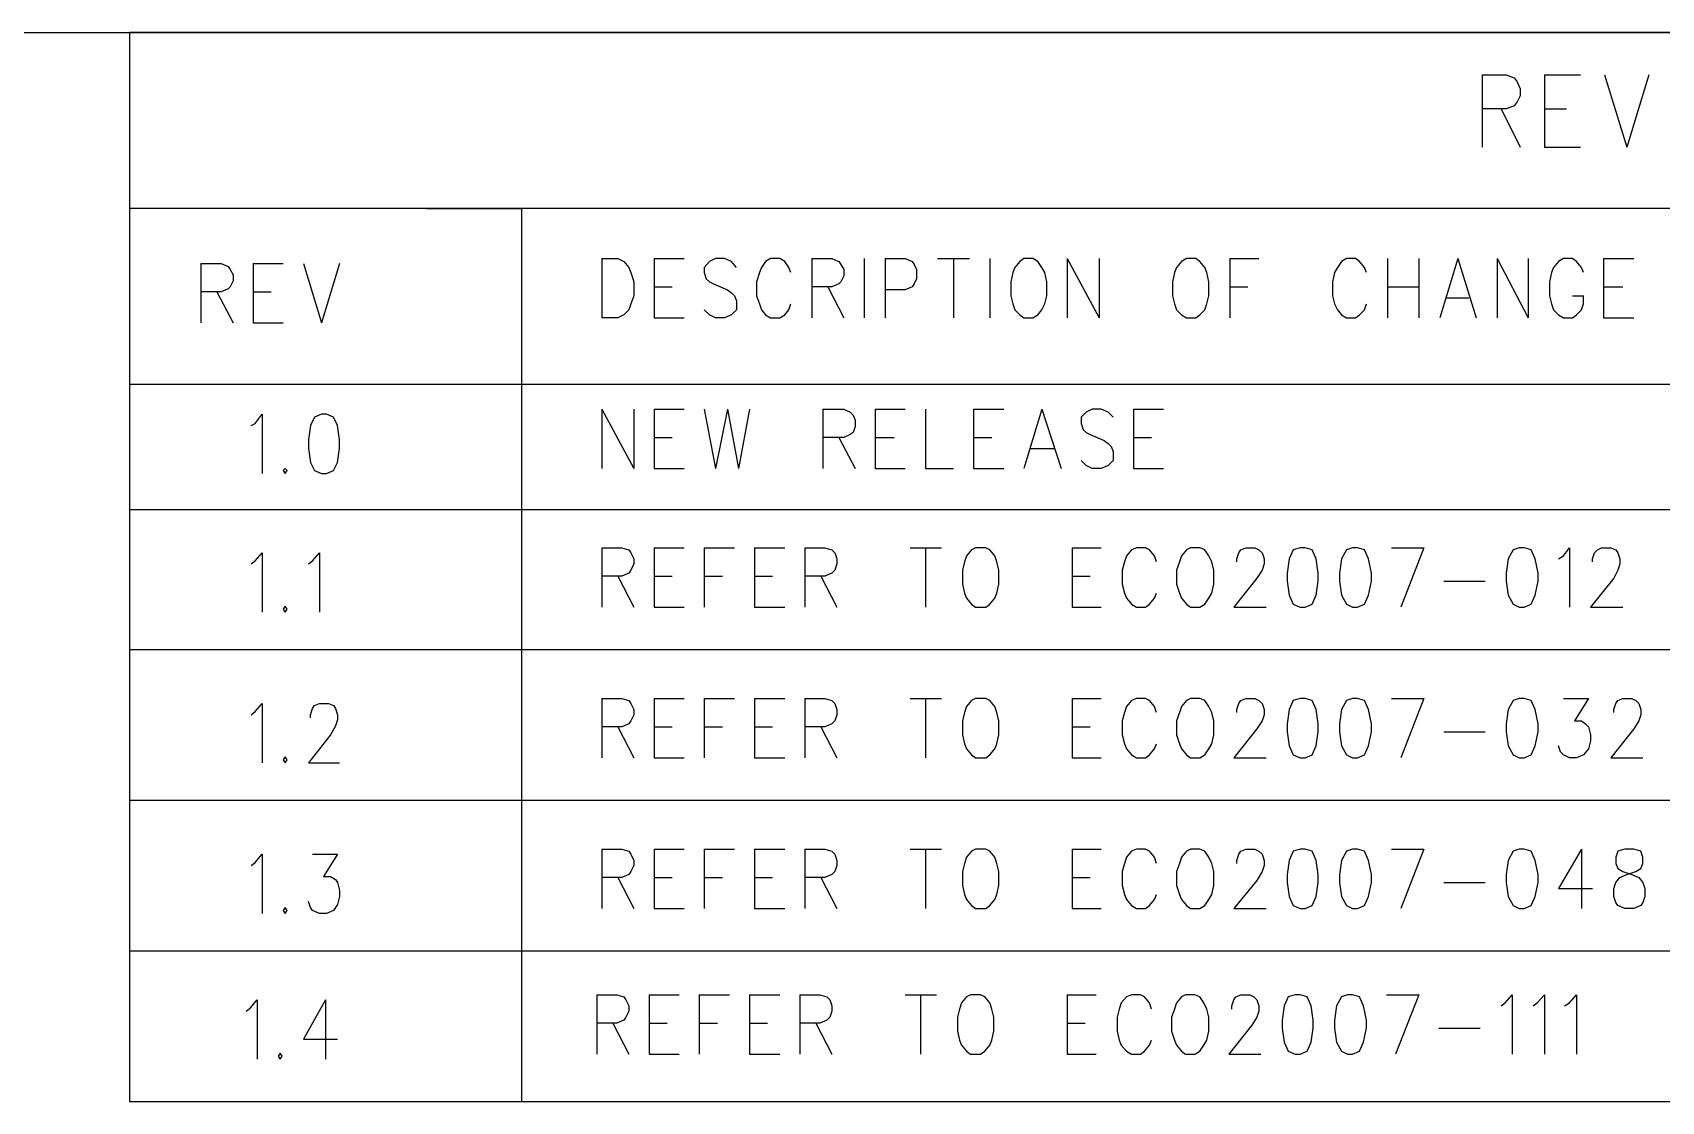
# Model space of a CAD drawing. Extents: x 11.9 to 28.1, y 10.8 to 21.2.
# Drawn here: x 24.995 to 26.617, y 20.135 to 21.199 of the extents above; entities that cross this region are included whole.
import ezdxf

# ---------------------------------------------------------------- set-up
doc = ezdxf.new("R2010")
doc.units = 0
doc.header["$MEASUREMENT"] = 0
doc.layers.add('LAYNR1', color=2, linetype='Continuous')

msp = doc.modelspace()

# ---------------------------------------------------------------- linework, layer by layer
at = {"layer": 'LAYNR1', "color": 7}
for points in [[(11.892, 21.199), (28.092, 21.199)], [(28.092, 21.199), (25.092, 21.199)], [(25.092, 21.199), (25.092, 20.585)], [(26.438, 21.157), (26.438, 21.085)], [(26.438, 21.157), (26.462, 21.157), (26.47, 21.154)], [(26.5, 21.157), (26.5, 21.085)], [(26.5, 21.157), (26.536, 21.157)], [(26.56, 21.157), (26.582, 21.085)], [(26.604, 21.157), (26.582, 21.085)], [(26.47, 21.154), (26.473, 21.15), (26.476, 21.143), (26.476, 21.136), (26.473, 21.13), (26.47, 21.126)], [(26.47, 21.126), (26.462, 21.123), (26.438, 21.123)], [(26.457, 21.123), (26.476, 21.085)], [(26.5, 21.123), (26.522, 21.123)], [(26.5, 21.085), (26.536, 21.085)], [(28.092, 21.024), (25.092, 21.024)], [(25.092, 21.024), (25.092, 20.849)], [(25.388, 21.024), (25.482, 21.024)], [(25.482, 21.024), (25.482, 20.135)], [(25.482, 21.024), (25.482, 20.585)], [(25.163, 20.969), (25.163, 20.91)], [(25.163, 20.969), (25.183, 20.969), (25.19, 20.966)], [(25.19, 20.966), (25.192, 20.963), (25.195, 20.958), (25.195, 20.952), (25.192, 20.946), (25.19, 20.944)], [(25.215, 20.969), (25.215, 20.91)], [(25.215, 20.969), (25.245, 20.969)], [(25.265, 20.969), (25.283, 20.91)], [(25.301, 20.969), (25.283, 20.91)], [(25.562, 20.974), (25.562, 20.915)], [(25.562, 20.974), (25.578, 20.974), (25.584, 20.971)], [(25.584, 20.971), (25.589, 20.965), (25.591, 20.96)], [(25.591, 20.96), (25.594, 20.951), (25.594, 20.937)], [(25.614, 20.974), (25.614, 20.915)], [(25.614, 20.974), (25.644, 20.974)], [(25.669, 20.971), (25.664, 20.965), (25.664, 20.96)], [(25.664, 20.96), (25.666, 20.954), (25.669, 20.951), (25.673, 20.949)], [(25.691, 20.971), (25.684, 20.974), (25.675, 20.974), (25.669, 20.971)], [(25.696, 20.965), (25.691, 20.971)], [(25.719, 20.96), (25.716, 20.951), (25.716, 20.937)], [(25.725, 20.971), (25.721, 20.965), (25.719, 20.96)], [(25.744, 20.971), (25.739, 20.974), (25.73, 20.974), (25.725, 20.971)], [(25.75, 20.96), (25.748, 20.965), (25.744, 20.971)], [(25.771, 20.974), (25.771, 20.915)], [(25.771, 20.974), (25.791, 20.974), (25.798, 20.971)], [(25.798, 20.971), (25.8, 20.968), (25.803, 20.963), (25.803, 20.957), (25.8, 20.951), (25.798, 20.949)], [(25.823, 20.974), (25.823, 20.915)], [(25.844, 20.974), (25.844, 20.915)], [(25.844, 20.974), (25.864, 20.974), (25.871, 20.971)], [(25.871, 20.971), (25.873, 20.968), (25.875, 20.963), (25.875, 20.954), (25.873, 20.949)], [(25.896, 20.974), (25.928, 20.974)], [(25.912, 20.974), (25.912, 20.915)], [(25.948, 20.974), (25.948, 20.915)], [(25.971, 20.96), (25.969, 20.951), (25.969, 20.937)], [(25.978, 20.971), (25.973, 20.965), (25.971, 20.96)], [(25.982, 20.974), (25.978, 20.971)], [(25.996, 20.971), (25.991, 20.974), (25.982, 20.974)], [(26.003, 20.96), (26, 20.965), (25.996, 20.971)], [(26.005, 20.937), (26.005, 20.951), (26.003, 20.96)], [(26.025, 20.974), (26.025, 20.915)], [(26.025, 20.974), (26.057, 20.915)], [(26.057, 20.974), (26.057, 20.915)], [(26.132, 20.96), (26.13, 20.951), (26.13, 20.937)], [(26.139, 20.971), (26.134, 20.965), (26.132, 20.96)], [(26.144, 20.974), (26.139, 20.971)], [(26.157, 20.971), (26.153, 20.974), (26.144, 20.974)], [(26.164, 20.96), (26.162, 20.965), (26.157, 20.971)], [(26.166, 20.937), (26.166, 20.951), (26.164, 20.96)], [(26.187, 20.974), (26.187, 20.915)], [(26.187, 20.974), (26.216, 20.974)], [(26.291, 20.96), (26.289, 20.951), (26.289, 20.937)], [(26.298, 20.971), (26.294, 20.965), (26.291, 20.96)], [(26.316, 20.971), (26.312, 20.974), (26.303, 20.974), (26.298, 20.971)], [(26.323, 20.96), (26.321, 20.965), (26.316, 20.971)], [(26.344, 20.974), (26.344, 20.915)], [(26.375, 20.974), (26.375, 20.915)], [(26.414, 20.974), (26.396, 20.915)], [(26.414, 20.974), (26.432, 20.915)], [(26.453, 20.974), (26.453, 20.915)], [(26.453, 20.974), (26.484, 20.915)], [(26.484, 20.974), (26.484, 20.915)], [(26.507, 20.96), (26.505, 20.951), (26.505, 20.937)], [(26.514, 20.971), (26.509, 20.965), (26.507, 20.96)], [(26.532, 20.971), (26.528, 20.974), (26.519, 20.974), (26.514, 20.971)], [(26.539, 20.96), (26.537, 20.965), (26.532, 20.971)], [(26.559, 20.974), (26.559, 20.915)], [(26.559, 20.974), (26.589, 20.974)], [(25.19, 20.944), (25.183, 20.941), (25.163, 20.941)], [(25.614, 20.946), (25.632, 20.946)], [(25.673, 20.949), (25.687, 20.943), (25.691, 20.94), (25.694, 20.937)], [(25.798, 20.949), (25.791, 20.946), (25.771, 20.946)], [(25.787, 20.946), (25.803, 20.915)], [(25.873, 20.949), (25.871, 20.946), (25.864, 20.943), (25.844, 20.943)], [(26.187, 20.946), (26.205, 20.946)], [(26.344, 20.946), (26.375, 20.946)], [(26.559, 20.946), (26.578, 20.946)], [(25.179, 20.941), (25.195, 20.91)], [(25.215, 20.941), (25.233, 20.941)], [(25.594, 20.937), (25.591, 20.929), (25.589, 20.923), (25.584, 20.918), (25.578, 20.915)], [(25.694, 20.937), (25.696, 20.932), (25.696, 20.923), (25.691, 20.918), (25.684, 20.915)], [(25.716, 20.937), (25.719, 20.929), (25.721, 20.923), (25.725, 20.918), (25.73, 20.915)], [(25.739, 20.915), (25.744, 20.918), (25.748, 20.923), (25.75, 20.929)], [(25.969, 20.937), (25.971, 20.929), (25.973, 20.923), (25.978, 20.918), (25.982, 20.915)], [(25.991, 20.915), (25.996, 20.918), (26, 20.923), (26.003, 20.929), (26.005, 20.937)], [(26.13, 20.937), (26.132, 20.929), (26.134, 20.923), (26.139, 20.918), (26.144, 20.915)], [(26.153, 20.915), (26.157, 20.918), (26.162, 20.923), (26.164, 20.929), (26.166, 20.937)], [(26.289, 20.937), (26.291, 20.929), (26.294, 20.923), (26.298, 20.918), (26.303, 20.915)], [(26.312, 20.915), (26.316, 20.918), (26.321, 20.923), (26.323, 20.929)], [(26.403, 20.935), (26.425, 20.935)], [(26.505, 20.937), (26.507, 20.929), (26.509, 20.923), (26.514, 20.918), (26.519, 20.915)], [(26.528, 20.915), (26.532, 20.918), (26.537, 20.923), (26.539, 20.929), (26.539, 20.937)], [(26.528, 20.937), (26.539, 20.937)], [(25.578, 20.915), (25.562, 20.915)], [(25.614, 20.915), (25.644, 20.915)], [(25.675, 20.915), (25.669, 20.918), (25.664, 20.923)], [(25.684, 20.915), (25.675, 20.915)], [(25.73, 20.915), (25.739, 20.915)], [(25.982, 20.915), (25.991, 20.915)], [(26.144, 20.915), (26.153, 20.915)], [(26.303, 20.915), (26.312, 20.915)], [(26.519, 20.915), (26.528, 20.915)], [(26.559, 20.915), (26.589, 20.915)], [(25.215, 20.91), (25.245, 20.91)], [(25.092, 20.849), (28.092, 20.849)], [(25.213, 20.808), (25.217, 20.81), (25.224, 20.819), (25.224, 20.76)], [(25.276, 20.816), (25.272, 20.808), (25.27, 20.794)], [(25.283, 20.819), (25.276, 20.816)], [(25.295, 20.816), (25.288, 20.819), (25.283, 20.819)], [(25.301, 20.794), (25.299, 20.808), (25.295, 20.816)], [(25.562, 20.824), (25.562, 20.765)], [(25.562, 20.824), (25.594, 20.765)], [(25.594, 20.824), (25.594, 20.765)], [(25.614, 20.824), (25.614, 20.765)], [(25.614, 20.824), (25.644, 20.824)], [(25.664, 20.824), (25.675, 20.765)], [(25.687, 20.824), (25.675, 20.765)], [(25.687, 20.824), (25.698, 20.765)], [(25.709, 20.824), (25.698, 20.765)], [(25.782, 20.824), (25.782, 20.765)], [(25.782, 20.824), (25.803, 20.824), (25.809, 20.821)], [(25.809, 20.821), (25.812, 20.818), (25.814, 20.813), (25.814, 20.807), (25.812, 20.801), (25.809, 20.799)], [(25.834, 20.824), (25.834, 20.765)], [(25.834, 20.824), (25.864, 20.824)], [(25.884, 20.824), (25.884, 20.765)], [(25.932, 20.824), (25.932, 20.765)], [(25.932, 20.824), (25.962, 20.824)], [(26, 20.824), (25.982, 20.765)], [(26, 20.824), (26.019, 20.765)], [(26.044, 20.821), (26.039, 20.816), (26.039, 20.81)], [(26.066, 20.821), (26.059, 20.824), (26.05, 20.824), (26.044, 20.821)], [(26.071, 20.816), (26.066, 20.821)], [(26.091, 20.824), (26.091, 20.765)], [(26.091, 20.824), (26.121, 20.824)], [(25.809, 20.799), (25.803, 20.796), (25.782, 20.796)], [(26.039, 20.81), (26.041, 20.804), (26.044, 20.801), (26.048, 20.799)], [(26.048, 20.799), (26.062, 20.793), (26.066, 20.79), (26.069, 20.787)], [(25.27, 20.794), (25.27, 20.785), (25.272, 20.771)], [(25.299, 20.771), (25.301, 20.785), (25.301, 20.794)], [(25.614, 20.796), (25.632, 20.796)], [(25.798, 20.796), (25.814, 20.765)], [(25.834, 20.796), (25.853, 20.796)], [(25.932, 20.796), (25.95, 20.796)], [(25.989, 20.785), (26.012, 20.785)], [(26.069, 20.787), (26.071, 20.782), (26.071, 20.773), (26.066, 20.768), (26.059, 20.765)], [(26.091, 20.796), (26.109, 20.796)], [(25.272, 20.771), (25.276, 20.763), (25.283, 20.76)], [(25.288, 20.76), (25.295, 20.763), (25.299, 20.771)], [(26.05, 20.765), (26.044, 20.768), (26.039, 20.773)], [(25.247, 20.765), (25.245, 20.763), (25.247, 20.76)], [(25.247, 20.76), (25.249, 20.763), (25.247, 20.765)], [(25.283, 20.76), (25.288, 20.76)], [(25.614, 20.765), (25.644, 20.765)], [(25.834, 20.765), (25.864, 20.765)], [(25.884, 20.765), (25.912, 20.765)], [(25.932, 20.765), (25.962, 20.765)], [(26.059, 20.765), (26.05, 20.765)], [(26.091, 20.765), (26.121, 20.765)], [(28.092, 20.724), (25.092, 20.724)], [(25.092, 20.724), (25.092, 20.285)], [(25.562, 20.686), (25.562, 20.627)], [(25.562, 20.686), (25.582, 20.686), (25.589, 20.684)], [(25.614, 20.686), (25.614, 20.627)], [(25.614, 20.686), (25.644, 20.686)], [(25.664, 20.686), (25.664, 20.627)], [(25.664, 20.686), (25.694, 20.686)], [(25.714, 20.686), (25.714, 20.627)], [(25.714, 20.686), (25.744, 20.686)], [(25.764, 20.686), (25.764, 20.627)], [(25.764, 20.686), (25.784, 20.686), (25.791, 20.684)], [(25.869, 20.686), (25.9, 20.686)], [(25.884, 20.686), (25.884, 20.627)], [(25.934, 20.686), (25.93, 20.684)], [(25.948, 20.684), (25.944, 20.686), (25.934, 20.686)], [(26.03, 20.686), (26.03, 20.627)], [(26.03, 20.686), (26.059, 20.686)], [(26.107, 20.684), (26.103, 20.686), (26.094, 20.686), (26.089, 20.684)], [(26.148, 20.686), (26.144, 20.684)], [(26.162, 20.684), (26.157, 20.686), (26.148, 20.686)], [(26.198, 20.684), (26.203, 20.686), (26.212, 20.686), (26.216, 20.684)], [(26.257, 20.686), (26.25, 20.684)], [(26.269, 20.684), (26.262, 20.686), (26.257, 20.686)], [(26.309, 20.686), (26.303, 20.684)], [(26.321, 20.684), (26.314, 20.686), (26.309, 20.686)], [(26.348, 20.686), (26.38, 20.686)], [(26.38, 20.686), (26.357, 20.627)], [(26.475, 20.686), (26.469, 20.684)], [(26.487, 20.684), (26.48, 20.686), (26.475, 20.686)], [(26.514, 20.675), (26.519, 20.678), (26.525, 20.686), (26.525, 20.627)], [(26.553, 20.684), (26.557, 20.686), (26.566, 20.686), (26.571, 20.684)], [(25.213, 20.67), (25.217, 20.673), (25.224, 20.681), (25.224, 20.622)], [(25.27, 20.67), (25.274, 20.673), (25.281, 20.681), (25.281, 20.622)], [(25.589, 20.684), (25.591, 20.681), (25.594, 20.675), (25.594, 20.67), (25.591, 20.664), (25.589, 20.661)], [(25.791, 20.684), (25.794, 20.681), (25.796, 20.675), (25.796, 20.67), (25.794, 20.664), (25.791, 20.661)], [(25.923, 20.672), (25.921, 20.664), (25.921, 20.65)], [(25.93, 20.684), (25.925, 20.678), (25.923, 20.672)], [(25.955, 20.672), (25.953, 20.678), (25.948, 20.684)], [(25.957, 20.65), (25.957, 20.664), (25.955, 20.672)], [(26.082, 20.672), (26.08, 20.664), (26.08, 20.65)], [(26.089, 20.684), (26.084, 20.678), (26.082, 20.672)], [(26.114, 20.672), (26.112, 20.678), (26.107, 20.684)], [(26.137, 20.672), (26.134, 20.664), (26.134, 20.65)], [(26.144, 20.684), (26.139, 20.678), (26.137, 20.672)], [(26.169, 20.672), (26.166, 20.678), (26.162, 20.684)], [(26.171, 20.65), (26.171, 20.664), (26.169, 20.672)], [(26.216, 20.684), (26.219, 20.681), (26.221, 20.675), (26.221, 20.67), (26.219, 20.664), (26.214, 20.656), (26.191, 20.627)], [(26.194, 20.672), (26.194, 20.675), (26.196, 20.681), (26.198, 20.684)], [(26.25, 20.684), (26.246, 20.675), (26.244, 20.661)], [(26.275, 20.661), (26.273, 20.675), (26.269, 20.684)], [(26.303, 20.684), (26.298, 20.675), (26.296, 20.661)], [(26.328, 20.661), (26.325, 20.675), (26.321, 20.684)], [(26.469, 20.684), (26.464, 20.675), (26.462, 20.661)], [(26.494, 20.661), (26.491, 20.675), (26.487, 20.684)], [(26.571, 20.684), (26.573, 20.681), (26.575, 20.675), (26.575, 20.67), (26.573, 20.664), (26.569, 20.656), (26.546, 20.627)], [(26.548, 20.672), (26.548, 20.675), (26.55, 20.681), (26.553, 20.684)], [(25.589, 20.661), (25.582, 20.658), (25.562, 20.658)], [(25.578, 20.658), (25.594, 20.627)], [(25.614, 20.658), (25.632, 20.658)], [(25.664, 20.658), (25.682, 20.658)], [(25.714, 20.658), (25.732, 20.658)], [(25.791, 20.661), (25.784, 20.658), (25.764, 20.658)], [(25.78, 20.658), (25.796, 20.627)], [(26.03, 20.658), (26.048, 20.658)], [(26.244, 20.661), (26.244, 20.653), (26.246, 20.639)], [(26.273, 20.639), (26.275, 20.653), (26.275, 20.661)], [(26.296, 20.661), (26.296, 20.653), (26.298, 20.639)], [(26.325, 20.639), (26.328, 20.653), (26.328, 20.661)], [(26.4, 20.653), (26.441, 20.653)], [(26.462, 20.661), (26.462, 20.653), (26.464, 20.639)], [(26.491, 20.639), (26.494, 20.653), (26.494, 20.661)], [(25.921, 20.65), (25.923, 20.641), (25.925, 20.636), (25.93, 20.63), (25.934, 20.627)], [(25.944, 20.627), (25.948, 20.63), (25.953, 20.636), (25.955, 20.641), (25.957, 20.65)], [(26.08, 20.65), (26.082, 20.641), (26.084, 20.636), (26.089, 20.63), (26.094, 20.627)], [(26.103, 20.627), (26.107, 20.63), (26.112, 20.636), (26.114, 20.641)], [(26.134, 20.65), (26.137, 20.641), (26.139, 20.636), (26.144, 20.63), (26.148, 20.627)], [(26.157, 20.627), (26.162, 20.63), (26.166, 20.636), (26.169, 20.641), (26.171, 20.65)], [(26.246, 20.639), (26.25, 20.63), (26.257, 20.627)], [(26.262, 20.627), (26.269, 20.63), (26.273, 20.639)], [(26.298, 20.639), (26.303, 20.63), (26.309, 20.627)], [(26.314, 20.627), (26.321, 20.63), (26.325, 20.639)], [(26.464, 20.639), (26.469, 20.63), (26.475, 20.627)], [(26.48, 20.627), (26.487, 20.63), (26.491, 20.639)], [(25.247, 20.628), (25.245, 20.625), (25.247, 20.622)], [(25.247, 20.622), (25.249, 20.625), (25.247, 20.628)], [(25.614, 20.627), (25.644, 20.627)], [(25.714, 20.627), (25.744, 20.627)], [(25.934, 20.627), (25.944, 20.627)], [(26.03, 20.627), (26.059, 20.627)], [(26.094, 20.627), (26.103, 20.627)], [(26.148, 20.627), (26.157, 20.627)], [(26.191, 20.627), (26.223, 20.627)], [(26.257, 20.627), (26.262, 20.627)], [(26.309, 20.627), (26.314, 20.627)], [(26.475, 20.627), (26.48, 20.627)], [(26.546, 20.627), (26.578, 20.627)], [(25.092, 20.585), (28.092, 20.585)], [(25.213, 20.52), (25.217, 20.523), (25.224, 20.531), (25.224, 20.472)], [(25.295, 20.529), (25.297, 20.526), (25.299, 20.52), (25.299, 20.515), (25.297, 20.509), (25.292, 20.5), (25.27, 20.472)], [(25.272, 20.517), (25.272, 20.52), (25.274, 20.526), (25.276, 20.529)], [(25.276, 20.529), (25.281, 20.531), (25.29, 20.531), (25.295, 20.529)], [(25.562, 20.536), (25.562, 20.477)], [(25.562, 20.536), (25.582, 20.536), (25.589, 20.534)], [(25.589, 20.534), (25.591, 20.531), (25.594, 20.525), (25.594, 20.52), (25.591, 20.514), (25.589, 20.511)], [(25.614, 20.536), (25.614, 20.477)], [(25.614, 20.536), (25.644, 20.536)], [(25.664, 20.536), (25.664, 20.477)], [(25.664, 20.536), (25.694, 20.536)], [(25.714, 20.536), (25.714, 20.477)], [(25.714, 20.536), (25.744, 20.536)], [(25.764, 20.536), (25.764, 20.477)], [(25.764, 20.536), (25.784, 20.536), (25.791, 20.534)], [(25.791, 20.534), (25.794, 20.531), (25.796, 20.525), (25.796, 20.52), (25.794, 20.514), (25.791, 20.511)], [(25.869, 20.536), (25.9, 20.536)], [(25.884, 20.536), (25.884, 20.477)], [(25.93, 20.534), (25.925, 20.528), (25.923, 20.522)], [(25.934, 20.536), (25.93, 20.534)], [(25.948, 20.534), (25.944, 20.536), (25.934, 20.536)], [(25.955, 20.522), (25.953, 20.528), (25.948, 20.534)], [(26.03, 20.536), (26.03, 20.477)], [(26.03, 20.536), (26.059, 20.536)], [(26.089, 20.534), (26.084, 20.528), (26.082, 20.522)], [(26.107, 20.534), (26.103, 20.536), (26.094, 20.536), (26.089, 20.534)], [(26.114, 20.522), (26.112, 20.528), (26.107, 20.534)], [(26.144, 20.534), (26.139, 20.528), (26.137, 20.522)], [(26.148, 20.536), (26.144, 20.534)], [(26.162, 20.534), (26.157, 20.536), (26.148, 20.536)], [(26.169, 20.522), (26.166, 20.528), (26.162, 20.534)], [(26.216, 20.534), (26.219, 20.531), (26.221, 20.525), (26.221, 20.52), (26.219, 20.514), (26.214, 20.506), (26.191, 20.477)], [(26.194, 20.522), (26.194, 20.525), (26.196, 20.531), (26.198, 20.534)], [(26.198, 20.534), (26.203, 20.536), (26.212, 20.536), (26.216, 20.534)], [(26.25, 20.534), (26.246, 20.525), (26.244, 20.511)], [(26.257, 20.536), (26.25, 20.534)], [(26.269, 20.534), (26.262, 20.536), (26.257, 20.536)], [(26.275, 20.511), (26.273, 20.525), (26.269, 20.534)], [(26.303, 20.534), (26.298, 20.525), (26.296, 20.511)], [(26.309, 20.536), (26.303, 20.534)], [(26.321, 20.534), (26.314, 20.536), (26.309, 20.536)], [(26.328, 20.511), (26.325, 20.525), (26.321, 20.534)], [(26.348, 20.536), (26.38, 20.536)], [(26.38, 20.536), (26.357, 20.477)], [(26.469, 20.534), (26.464, 20.525), (26.462, 20.511)], [(26.475, 20.536), (26.469, 20.534)], [(26.487, 20.534), (26.48, 20.536), (26.475, 20.536)], [(26.494, 20.511), (26.491, 20.525), (26.487, 20.534)], [(26.519, 20.536), (26.544, 20.536), (26.53, 20.514), (26.537, 20.514), (26.541, 20.511)], [(26.591, 20.534), (26.594, 20.531), (26.596, 20.525), (26.596, 20.52), (26.594, 20.514), (26.589, 20.506), (26.566, 20.477)], [(26.569, 20.522), (26.569, 20.525), (26.571, 20.531), (26.573, 20.534)], [(26.573, 20.534), (26.578, 20.536), (26.587, 20.536), (26.591, 20.534)], [(25.589, 20.511), (25.582, 20.508), (25.562, 20.508)], [(25.578, 20.508), (25.594, 20.477)], [(25.614, 20.508), (25.632, 20.508)], [(25.664, 20.508), (25.682, 20.508)], [(25.714, 20.508), (25.732, 20.508)], [(25.791, 20.511), (25.784, 20.508), (25.764, 20.508)], [(25.78, 20.508), (25.796, 20.477)], [(25.923, 20.522), (25.921, 20.514), (25.921, 20.5)], [(25.957, 20.5), (25.957, 20.514), (25.955, 20.522)], [(26.03, 20.508), (26.048, 20.508)], [(26.082, 20.522), (26.08, 20.514), (26.08, 20.5)], [(26.137, 20.522), (26.134, 20.514), (26.134, 20.5)], [(26.171, 20.5), (26.171, 20.514), (26.169, 20.522)], [(26.244, 20.511), (26.244, 20.503), (26.246, 20.489)], [(26.273, 20.489), (26.275, 20.503), (26.275, 20.511)], [(26.296, 20.511), (26.296, 20.503), (26.298, 20.489)], [(26.325, 20.489), (26.328, 20.503), (26.328, 20.511)], [(26.462, 20.511), (26.462, 20.503), (26.464, 20.489)], [(26.491, 20.489), (26.494, 20.503), (26.494, 20.511)], [(26.541, 20.511), (26.544, 20.508), (26.546, 20.5)], [(25.921, 20.5), (25.923, 20.491), (25.925, 20.486), (25.93, 20.48), (25.934, 20.477)], [(25.944, 20.477), (25.948, 20.48), (25.953, 20.486), (25.955, 20.491), (25.957, 20.5)], [(26.08, 20.5), (26.082, 20.491), (26.084, 20.486), (26.089, 20.48), (26.094, 20.477)], [(26.103, 20.477), (26.107, 20.48), (26.112, 20.486), (26.114, 20.491)], [(26.134, 20.5), (26.137, 20.491), (26.139, 20.486), (26.144, 20.48), (26.148, 20.477)], [(26.157, 20.477), (26.162, 20.48), (26.166, 20.486), (26.169, 20.491), (26.171, 20.5)], [(26.4, 20.503), (26.441, 20.503)], [(26.546, 20.5), (26.546, 20.494), (26.544, 20.486), (26.539, 20.48), (26.532, 20.477)], [(25.247, 20.478), (25.245, 20.475), (25.247, 20.472)], [(25.247, 20.472), (25.249, 20.475), (25.247, 20.478)], [(25.614, 20.477), (25.644, 20.477)], [(25.714, 20.477), (25.744, 20.477)], [(25.934, 20.477), (25.944, 20.477)], [(26.03, 20.477), (26.059, 20.477)], [(26.094, 20.477), (26.103, 20.477)], [(26.148, 20.477), (26.157, 20.477)], [(26.191, 20.477), (26.223, 20.477)], [(26.246, 20.489), (26.25, 20.48), (26.257, 20.477)], [(26.257, 20.477), (26.262, 20.477)], [(26.262, 20.477), (26.269, 20.48), (26.273, 20.489)], [(26.298, 20.489), (26.303, 20.48), (26.309, 20.477)], [(26.309, 20.477), (26.314, 20.477)], [(26.314, 20.477), (26.321, 20.48), (26.325, 20.489)], [(26.464, 20.489), (26.469, 20.48), (26.475, 20.477)], [(26.475, 20.477), (26.48, 20.477)], [(26.48, 20.477), (26.487, 20.48), (26.491, 20.489)], [(26.525, 20.477), (26.519, 20.48), (26.516, 20.483), (26.514, 20.489)], [(26.532, 20.477), (26.525, 20.477)], [(26.566, 20.477), (26.598, 20.477)], [(25.27, 20.472), (25.301, 20.472)], [(25.092, 20.435), (28.092, 20.435)], [(25.213, 20.37), (25.217, 20.373), (25.224, 20.381), (25.224, 20.322)], [(25.274, 20.381), (25.299, 20.381), (25.285, 20.359), (25.292, 20.359), (25.297, 20.356)], [(25.562, 20.386), (25.562, 20.327)], [(25.562, 20.386), (25.582, 20.386), (25.589, 20.384)], [(25.589, 20.384), (25.591, 20.381), (25.594, 20.375), (25.594, 20.37), (25.591, 20.364), (25.589, 20.361)], [(25.614, 20.386), (25.614, 20.327)], [(25.614, 20.386), (25.644, 20.386)], [(25.664, 20.386), (25.664, 20.327)], [(25.664, 20.386), (25.694, 20.386)], [(25.714, 20.386), (25.714, 20.327)], [(25.714, 20.386), (25.744, 20.386)], [(25.764, 20.386), (25.764, 20.327)], [(25.764, 20.386), (25.784, 20.386), (25.791, 20.384)], [(25.791, 20.384), (25.794, 20.381), (25.796, 20.375), (25.796, 20.37), (25.794, 20.364), (25.791, 20.361)], [(25.869, 20.386), (25.9, 20.386)], [(25.884, 20.386), (25.884, 20.327)], [(25.93, 20.384), (25.925, 20.378), (25.923, 20.372)], [(25.934, 20.386), (25.93, 20.384)], [(25.948, 20.384), (25.944, 20.386), (25.934, 20.386)], [(25.955, 20.372), (25.953, 20.378), (25.948, 20.384)], [(26.03, 20.386), (26.03, 20.327)], [(26.03, 20.386), (26.059, 20.386)], [(26.089, 20.384), (26.084, 20.378), (26.082, 20.372)], [(26.107, 20.384), (26.103, 20.386), (26.094, 20.386), (26.089, 20.384)], [(26.114, 20.372), (26.112, 20.378), (26.107, 20.384)], [(26.144, 20.384), (26.139, 20.378), (26.137, 20.372)], [(26.148, 20.386), (26.144, 20.384)], [(26.162, 20.384), (26.157, 20.386), (26.148, 20.386)], [(26.169, 20.372), (26.166, 20.378), (26.162, 20.384)], [(26.216, 20.384), (26.219, 20.381), (26.221, 20.375), (26.221, 20.37), (26.219, 20.364), (26.214, 20.355), (26.191, 20.327)], [(26.194, 20.372), (26.194, 20.375), (26.196, 20.381), (26.198, 20.384)], [(26.198, 20.384), (26.203, 20.386), (26.212, 20.386), (26.216, 20.384)], [(26.25, 20.384), (26.246, 20.375), (26.244, 20.361)], [(26.257, 20.386), (26.25, 20.384)], [(26.269, 20.384), (26.262, 20.386), (26.257, 20.386)], [(26.275, 20.361), (26.273, 20.375), (26.269, 20.384)], [(26.303, 20.384), (26.298, 20.375), (26.296, 20.361)], [(26.309, 20.386), (26.303, 20.384)], [(26.321, 20.384), (26.314, 20.386), (26.309, 20.386)], [(26.328, 20.361), (26.325, 20.375), (26.321, 20.384)], [(26.348, 20.386), (26.38, 20.386)], [(26.38, 20.386), (26.357, 20.327)], [(26.469, 20.384), (26.464, 20.375), (26.462, 20.361)], [(26.475, 20.386), (26.469, 20.384)], [(26.487, 20.384), (26.48, 20.386), (26.475, 20.386)], [(26.494, 20.361), (26.491, 20.375), (26.487, 20.384)], [(26.537, 20.386), (26.514, 20.347), (26.548, 20.347)], [(26.537, 20.386), (26.537, 20.327)], [(26.573, 20.384), (26.571, 20.378), (26.571, 20.372)], [(26.58, 20.386), (26.573, 20.384)], [(26.596, 20.384), (26.589, 20.386), (26.58, 20.386)], [(26.598, 20.372), (26.598, 20.378), (26.596, 20.384)], [(25.589, 20.361), (25.582, 20.358), (25.562, 20.358)], [(25.791, 20.361), (25.784, 20.358), (25.764, 20.358)], [(25.923, 20.372), (25.921, 20.364), (25.921, 20.35)], [(25.957, 20.35), (25.957, 20.364), (25.955, 20.372)], [(26.082, 20.372), (26.08, 20.364), (26.08, 20.35)], [(26.137, 20.372), (26.134, 20.364), (26.134, 20.35)], [(26.171, 20.35), (26.171, 20.364), (26.169, 20.372)], [(26.244, 20.361), (26.244, 20.353), (26.246, 20.339)], [(26.273, 20.339), (26.275, 20.353), (26.275, 20.361)], [(26.296, 20.361), (26.296, 20.353), (26.298, 20.339)], [(26.325, 20.339), (26.328, 20.353), (26.328, 20.361)], [(26.462, 20.361), (26.462, 20.353), (26.464, 20.339)], [(26.491, 20.339), (26.494, 20.353), (26.494, 20.361)], [(26.569, 20.339), (26.569, 20.347), (26.571, 20.353), (26.575, 20.358), (26.582, 20.361)], [(26.571, 20.372), (26.573, 20.367), (26.578, 20.364), (26.587, 20.361)], [(26.582, 20.361), (26.591, 20.364), (26.596, 20.367), (26.598, 20.372)], [(26.587, 20.361), (26.594, 20.358), (26.598, 20.353), (26.6, 20.347), (26.6, 20.339)], [(25.301, 20.345), (25.301, 20.339), (25.299, 20.331), (25.295, 20.325), (25.288, 20.322)], [(25.297, 20.356), (25.299, 20.353), (25.301, 20.345)], [(25.578, 20.358), (25.594, 20.327)], [(25.614, 20.358), (25.632, 20.358)], [(25.664, 20.358), (25.682, 20.358)], [(25.714, 20.358), (25.732, 20.358)], [(25.78, 20.358), (25.796, 20.327)], [(25.921, 20.35), (25.923, 20.341), (25.925, 20.336), (25.93, 20.33), (25.934, 20.327)], [(25.944, 20.327), (25.948, 20.33), (25.953, 20.336), (25.955, 20.341), (25.957, 20.35)], [(26.03, 20.358), (26.048, 20.358)], [(26.08, 20.35), (26.082, 20.341), (26.084, 20.336), (26.089, 20.33), (26.094, 20.327)], [(26.134, 20.35), (26.137, 20.341), (26.139, 20.336), (26.144, 20.33), (26.148, 20.327)], [(26.157, 20.327), (26.162, 20.33), (26.166, 20.336), (26.169, 20.341), (26.171, 20.35)], [(26.4, 20.353), (26.441, 20.353)], [(25.247, 20.328), (25.245, 20.325), (25.247, 20.322)], [(25.247, 20.322), (25.249, 20.325), (25.247, 20.328)], [(25.281, 20.322), (25.274, 20.325), (25.272, 20.328), (25.27, 20.334)], [(26.103, 20.327), (26.107, 20.33), (26.112, 20.336), (26.114, 20.341)], [(26.246, 20.339), (26.25, 20.33), (26.257, 20.327)], [(26.262, 20.327), (26.269, 20.33), (26.273, 20.339)], [(26.298, 20.339), (26.303, 20.33), (26.309, 20.327)], [(26.314, 20.327), (26.321, 20.33), (26.325, 20.339)], [(26.464, 20.339), (26.469, 20.33), (26.475, 20.327)], [(26.48, 20.327), (26.487, 20.33), (26.491, 20.339)], [(26.58, 20.327), (26.573, 20.33), (26.571, 20.333), (26.569, 20.339)], [(26.6, 20.339), (26.598, 20.333), (26.596, 20.33), (26.589, 20.327)], [(25.288, 20.322), (25.281, 20.322)], [(25.614, 20.327), (25.644, 20.327)], [(25.714, 20.327), (25.744, 20.327)], [(25.934, 20.327), (25.944, 20.327)], [(26.03, 20.327), (26.059, 20.327)], [(26.094, 20.327), (26.103, 20.327)], [(26.148, 20.327), (26.157, 20.327)], [(26.191, 20.327), (26.223, 20.327)], [(26.257, 20.327), (26.262, 20.327)], [(26.309, 20.327), (26.314, 20.327)], [(26.475, 20.327), (26.48, 20.327)], [(26.589, 20.327), (26.58, 20.327)], [(25.092, 20.285), (28.088, 20.285)], [(25.092, 20.285), (25.092, 20.135)], [(25.208, 20.225), (25.212, 20.228), (25.219, 20.236), (25.219, 20.177)], [(25.287, 20.236), (25.265, 20.197), (25.299, 20.197)], [(25.287, 20.236), (25.287, 20.177)], [(25.557, 20.241), (25.557, 20.182)], [(25.557, 20.241), (25.577, 20.241), (25.584, 20.239)], [(25.584, 20.239), (25.586, 20.236), (25.589, 20.23), (25.589, 20.225), (25.586, 20.219), (25.584, 20.216)], [(25.609, 20.241), (25.609, 20.182)], [(25.609, 20.241), (25.639, 20.241)], [(25.659, 20.241), (25.659, 20.182)], [(25.659, 20.241), (25.689, 20.241)], [(25.709, 20.241), (25.709, 20.182)], [(25.709, 20.241), (25.739, 20.241)], [(25.759, 20.241), (25.759, 20.182)], [(25.759, 20.241), (25.779, 20.241), (25.786, 20.239)], [(25.786, 20.239), (25.789, 20.236), (25.791, 20.23), (25.791, 20.225), (25.789, 20.219), (25.786, 20.216)], [(25.864, 20.241), (25.895, 20.241)], [(25.879, 20.241), (25.879, 20.182)], [(25.925, 20.239), (25.92, 20.233), (25.918, 20.227)], [(25.929, 20.241), (25.925, 20.239)], [(25.943, 20.239), (25.939, 20.241), (25.929, 20.241)], [(25.95, 20.227), (25.948, 20.233), (25.943, 20.239)], [(26.025, 20.241), (26.025, 20.182)], [(26.025, 20.241), (26.054, 20.241)], [(26.084, 20.239), (26.079, 20.233), (26.077, 20.227)], [(26.102, 20.239), (26.098, 20.241), (26.089, 20.241), (26.084, 20.239)], [(26.109, 20.227), (26.107, 20.233), (26.102, 20.239)], [(26.139, 20.239), (26.134, 20.233), (26.132, 20.227)], [(26.143, 20.241), (26.139, 20.239)], [(26.157, 20.239), (26.152, 20.241), (26.143, 20.241)], [(26.164, 20.227), (26.161, 20.233), (26.157, 20.239)], [(26.211, 20.239), (26.214, 20.236), (26.216, 20.23), (26.216, 20.225), (26.214, 20.219), (26.209, 20.211), (26.186, 20.182)], [(26.189, 20.227), (26.189, 20.23), (26.191, 20.236), (26.193, 20.239)], [(26.193, 20.239), (26.198, 20.241), (26.207, 20.241), (26.211, 20.239)], [(26.245, 20.239), (26.241, 20.23), (26.239, 20.216)], [(26.252, 20.241), (26.245, 20.239)], [(26.264, 20.239), (26.257, 20.241), (26.252, 20.241)], [(26.27, 20.216), (26.268, 20.23), (26.264, 20.239)], [(26.298, 20.239), (26.293, 20.23), (26.291, 20.216)], [(26.304, 20.241), (26.298, 20.239)], [(26.316, 20.239), (26.309, 20.241), (26.304, 20.241)], [(26.323, 20.216), (26.32, 20.23), (26.316, 20.239)], [(26.343, 20.241), (26.375, 20.241)], [(26.375, 20.241), (26.352, 20.182)], [(26.457, 20.23), (26.461, 20.233), (26.468, 20.241), (26.468, 20.182)], [(26.489, 20.23), (26.493, 20.233), (26.5, 20.241), (26.5, 20.182)], [(26.52, 20.23), (26.525, 20.233), (26.532, 20.241), (26.532, 20.182)], [(25.584, 20.216), (25.577, 20.213), (25.557, 20.213)], [(25.786, 20.216), (25.779, 20.213), (25.759, 20.213)], [(25.918, 20.227), (25.916, 20.219), (25.916, 20.205)], [(25.952, 20.205), (25.952, 20.219), (25.95, 20.227)], [(26.077, 20.227), (26.075, 20.219), (26.075, 20.205)], [(26.132, 20.227), (26.129, 20.219), (26.129, 20.205)], [(26.166, 20.205), (26.166, 20.219), (26.164, 20.227)], [(26.239, 20.216), (26.239, 20.208), (26.241, 20.194)], [(26.268, 20.194), (26.27, 20.208), (26.27, 20.216)], [(26.291, 20.216), (26.291, 20.208), (26.293, 20.194)], [(26.32, 20.194), (26.323, 20.208), (26.323, 20.216)], [(25.573, 20.213), (25.589, 20.182)], [(25.609, 20.213), (25.627, 20.213)], [(25.659, 20.213), (25.677, 20.213)], [(25.709, 20.213), (25.727, 20.213)], [(25.775, 20.213), (25.791, 20.182)], [(25.916, 20.205), (25.918, 20.196), (25.92, 20.191), (25.925, 20.185), (25.929, 20.182)], [(25.939, 20.182), (25.943, 20.185), (25.948, 20.191), (25.95, 20.196), (25.952, 20.205)], [(26.025, 20.213), (26.043, 20.213)], [(26.075, 20.205), (26.077, 20.196), (26.079, 20.191), (26.084, 20.185), (26.089, 20.182)], [(26.129, 20.205), (26.132, 20.196), (26.134, 20.191), (26.139, 20.185), (26.143, 20.182)], [(26.152, 20.182), (26.157, 20.185), (26.161, 20.191), (26.164, 20.196), (26.166, 20.205)], [(26.395, 20.208), (26.436, 20.208)], [(25.242, 20.183), (25.24, 20.18), (25.242, 20.177)], [(25.242, 20.177), (25.244, 20.18), (25.242, 20.183)], [(25.609, 20.182), (25.639, 20.182)], [(25.709, 20.182), (25.739, 20.182)], [(25.929, 20.182), (25.939, 20.182)], [(26.025, 20.182), (26.054, 20.182)], [(26.089, 20.182), (26.098, 20.182)], [(26.098, 20.182), (26.102, 20.185), (26.107, 20.191), (26.109, 20.196)], [(26.143, 20.182), (26.152, 20.182)], [(26.186, 20.182), (26.218, 20.182)], [(26.241, 20.194), (26.245, 20.185), (26.252, 20.182)], [(26.252, 20.182), (26.257, 20.182)], [(26.257, 20.182), (26.264, 20.185), (26.268, 20.194)], [(26.293, 20.194), (26.298, 20.185), (26.304, 20.182)], [(26.304, 20.182), (26.309, 20.182)], [(26.309, 20.182), (26.316, 20.185), (26.32, 20.194)], [(25.092, 20.135), (28.092, 20.135)], [(25.482, 20.135), (26.917, 20.135)]]:
    msp.add_lwpolyline(points, dxfattribs=at)

doc.saveas('drawing.dxf')
